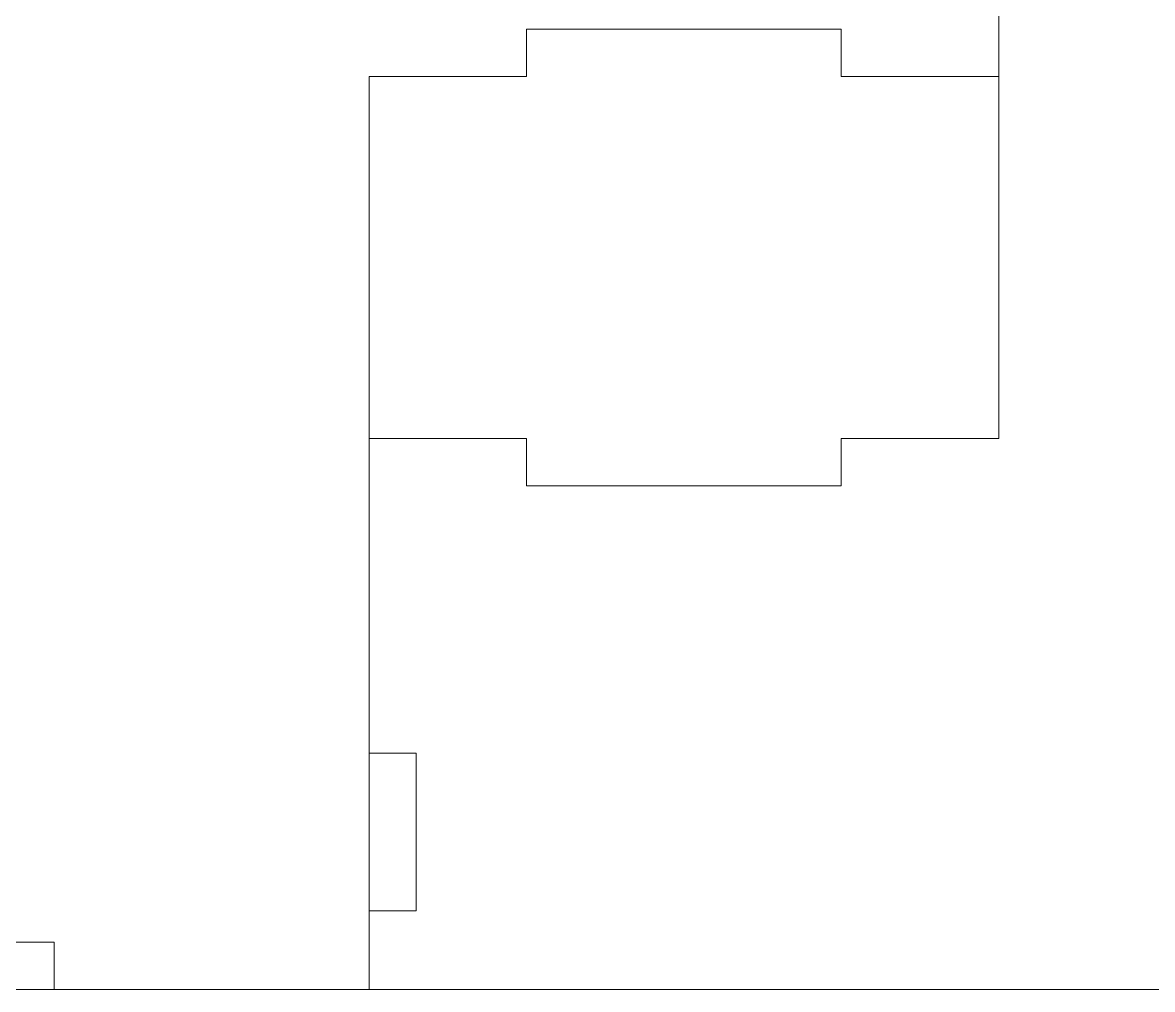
# Model space of a CAD drawing. Header units: millimetres. Extents: x 0 to 276, y 0 to 293.
# Drawn here: x 78 to 149.8, y 100 to 161.4 of the extents above; entities that cross this region are included whole.
import ezdxf

# ---------------------------------------------------------------- set-up
doc = ezdxf.new("R2010")
doc.units = ezdxf.units.MM

msp = doc.modelspace()

# ---------------------------------------------------------------- linework, layer by layer
at = {"color": 1, "linetype": 'Continuous', "lineweight": 0}
for p, q in [((140, 193), (140, 135)), ((130, 161), (110, 161)), ((110, 161), (110, 158)), ((110, 161), (110, 158)), ((130, 158), (130, 161)), ((100, 100), (100, 158)), ((100, 158), (110, 158)), ((130, 158), (140, 158)), ((110, 135), (100, 135)), ((110, 135), (110, 132)), ((130, 132), (130, 135)), ((140, 135), (130, 135)), ((140, 135), (130, 135)), ((110, 132), (130, 132)), ((103, 115), (100, 115)), ((103, 105), (103, 115)), ((100, 105), (103, 105)), ((80, 103), (60, 103)), ((80, 100), (80, 103)), ((273, 100), (3, 100)), ((80, 100), (100, 100))]:
    msp.add_line(p, q, dxfattribs=at)

doc.saveas('drawing.dxf')
